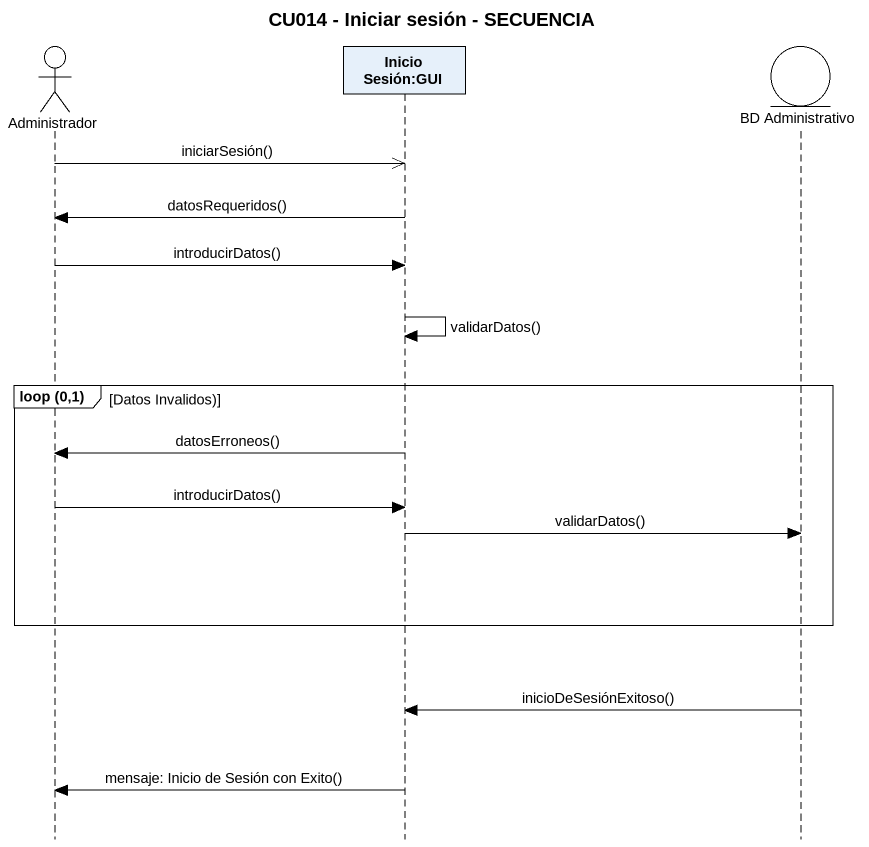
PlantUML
@startuml
title CU014 - Iniciar sesión - SECUENCIA
hide footbox
actor Administrador
participant "Inicio Sesión:GUI" as Inicio_Sesión_GUI
entity "BD Administrativo" as BD_Administrativo

Administrador ->> Inicio_Sesión_GUI : iniciarSesión()
Inicio_Sesión_GUI -> Administrador : datosRequeridos()
Administrador -> Inicio_Sesión_GUI : introducirDatos()
Inicio_Sesión_GUI -> Inicio_Sesión_GUI : validarDatos()
group loop (0,1) [Datos Invalidos)]
  Inicio_Sesión_GUI -> Administrador : datosErroneos()
  Administrador -> Inicio_Sesión_GUI : introducirDatos()
  Inicio_Sesión_GUI -> BD_Administrativo : validarDatos()
end
BD_Administrativo -> Inicio_Sesión_GUI : inicioDeSesiónExitoso()
Inicio_Sesión_GUI -> Administrador : mensaje: Inicio de Sesión con Exito()
@enduml
